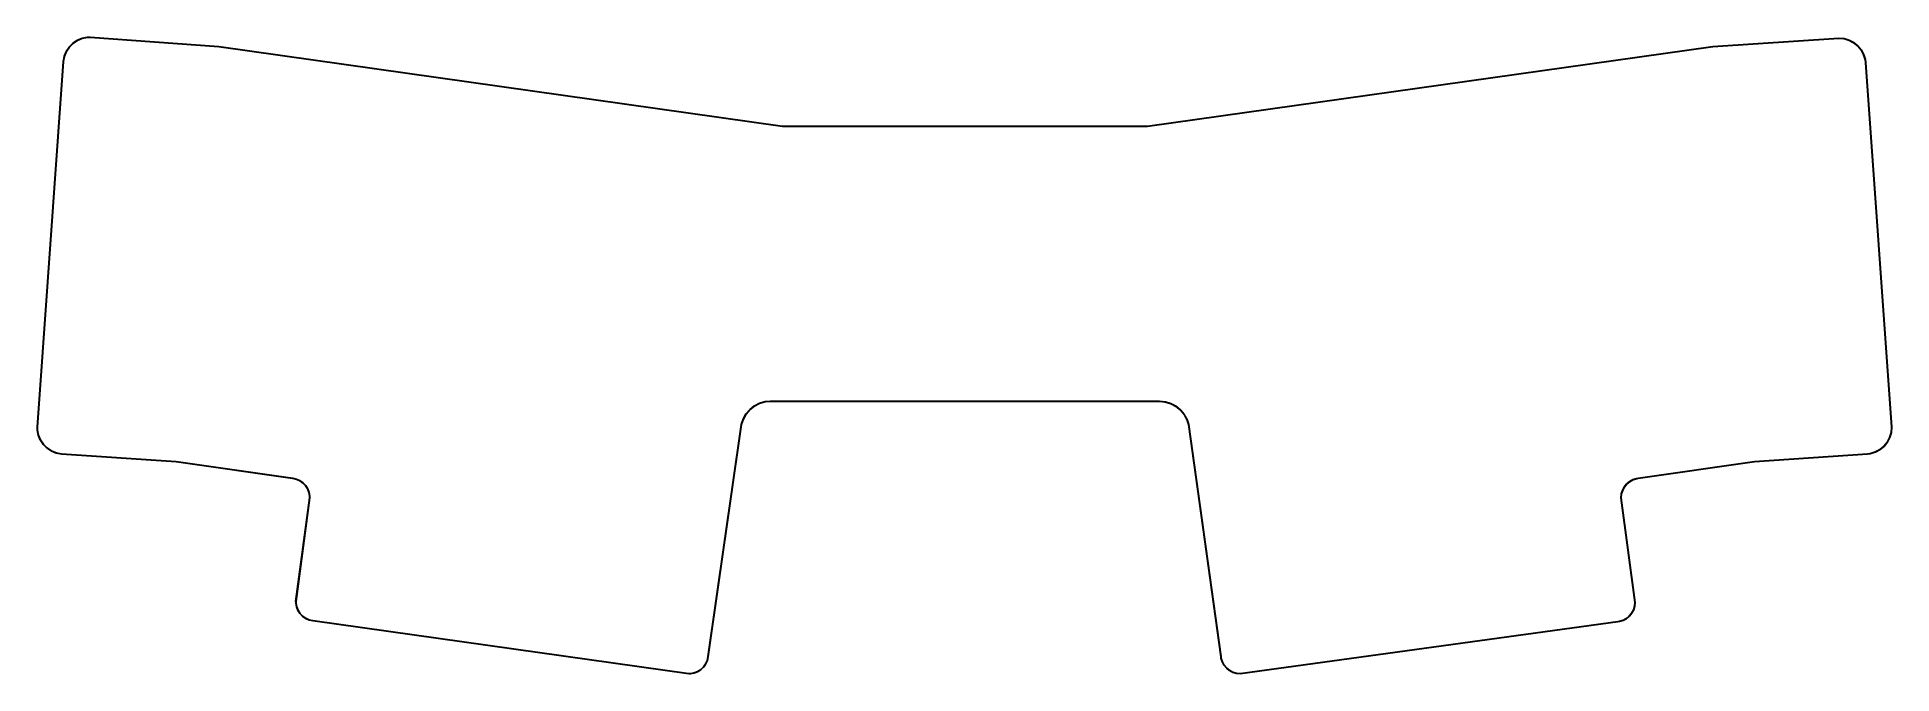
# Model space of a CAD drawing. Extents: x 21 to 275, y -121 to -34.
import ezdxf

# ---------------------------------------------------------------- set-up
doc = ezdxf.new("R2010")
doc.units = 0
doc.layers.add('BLACK', color=7, linetype='CONTINUOUS')

msp = doc.modelspace()

# ---------------------------------------------------------------- linework, layer by layer
at = {"layer": 'BLACK', "linetype": 'CONTINUOUS'}
for p, q in [((24.5437, -35.9698), (24.9426, -35.3719)), ((24.9828, -35.4016), (24.5866, -35.9955)), ((24.9426, -35.3719), (24.9428, -35.3716)), ((24.9428, -35.3716), (24.9443, -35.3698)), ((24.9443, -35.3698), (24.9457, -35.3681)), ((24.9457, -35.3681), (25.4531, -34.859)), ((25.4868, -34.8961), (24.9828, -35.4016)), ((25.4531, -34.859), (25.4534, -34.8588)), ((25.4534, -34.8588), (25.4552, -34.8573)), ((25.4552, -34.8573), (25.4569, -34.8559)), ((25.4569, -34.8559), (26.0536, -34.4551)), ((26.0794, -34.498), (25.4868, -34.8961)), ((26.0536, -34.4551), (26.0539, -34.4549)), ((26.0536, -34.4551), (26.0536, -34.4551)), ((26.0536, -34.4551), (26.0536, -34.4551)), ((26.0539, -34.4549), (26.0559, -34.4539)), ((26.0559, -34.4539), (26.0579, -34.4528)), ((26.0579, -34.4528), (26.7211, -34.1756)), ((26.7381, -34.2226), (26.0794, -34.498)), ((26.7211, -34.1755), (26.7214, -34.1754)), ((26.7211, -34.1756), (26.7211, -34.1755)), ((26.7211, -34.1755), (26.7211, -34.1755)), ((26.7214, -34.1754), (26.7236, -34.1748)), ((26.7236, -34.1748), (26.7257, -34.1741)), ((26.7257, -34.1741), (27.4301, -34.0309)), ((27.4382, -34.0803), (26.7381, -34.2226)), ((27.4301, -34.0309), (27.4305, -34.0309)), ((27.4305, -34.0309), (27.4321, -34.0307)), ((27.4321, -34.0307), (27.4338, -34.0305)), ((27.4338, -34.0305), (27.8096, -34.0111)), ((27.8127, -34.061), (27.4382, -34.0803)), ((27.8096, -34.0111), (27.8099, -34.0111)), ((27.8099, -34.0111), (27.812, -34.011)), ((27.812, -34.011), (27.8121, -34.011)), ((27.8121, -34.011), (27.8121, -34.011)), ((27.8121, -34.011), (27.8136, -34.011)), ((45.4633, -35.3309), (27.8127, -34.061)), ((27.8136, -34.011), (45.4675, -35.281)), ((122.677, -46.2525), (45.4633, -35.3309)), ((45.4675, -35.281), (45.4683, -35.2811)), ((45.4683, -35.2811), (45.4686, -35.2811)), ((45.4686, -35.2811), (45.469, -35.2812)), ((45.469, -35.2812), (45.4699, -35.2813)), ((45.4699, -35.2813), (122.684, -46.203)), ((172.718, -46.203), (250.186, -35.2813)), ((250.193, -35.3309), (172.725, -46.2525)), ((250.186, -35.2813), (250.187, -35.2811)), ((250.187, -35.2811), (250.187, -35.2811)), ((250.187, -35.2811), (250.188, -35.2811)), ((250.188, -35.2811), (250.189, -35.281)), ((250.189, -35.281), (267.462, -34.138)), ((267.462, -34.1881), (250.193, -35.3309)), ((267.462, -34.138), (267.465, -34.1381)), ((268.172, -34.2578), (267.462, -34.1881)), ((267.465, -34.1381), (267.466, -34.1383)), ((267.466, -34.1383), (268.18, -34.2083)), ((268.856, -34.4641), (268.172, -34.2578)), ((268.18, -34.2083), (268.18, -34.2083)), ((268.18, -34.2083), (268.182, -34.2088)), ((268.182, -34.2088), (268.185, -34.2092)), ((268.185, -34.2092), (268.873, -34.417)), ((269.486, -34.7993), (268.856, -34.4641)), ((268.873, -34.417), (268.873, -34.4171)), ((268.873, -34.4171), (268.875, -34.418)), ((268.875, -34.418), (268.877, -34.4188)), ((268.877, -34.4188), (269.512, -34.7563)), ((270.039, -35.2505), (269.486, -34.7993)), ((269.512, -34.7563), (269.512, -34.7564)), ((269.512, -34.7564), (269.514, -34.7577)), ((269.514, -34.7577), (269.516, -34.759)), ((269.516, -34.759), (270.073, -35.2133)), ((270.495, -35.8005), (270.039, -35.2505)), ((270.073, -35.2133), (270.073, -35.2135)), ((270.073, -35.2135), (270.075, -35.2151)), ((270.075, -35.2151), (270.076, -35.2167)), ((270.076, -35.2167), (270.535, -35.7706)), ((20.549, -87.5024), (24.1234, -37.3495)), ((24.1731, -37.3559), (20.599, -87.5032)), ((24.1234, -37.3495), (24.1241, -37.3459)), ((24.1241, -37.3459), (24.1242, -37.3456)), ((24.1242, -37.3456), (24.2647, -36.6428)), ((24.3133, -36.655), (24.1731, -37.3559)), ((24.2647, -36.6428), (24.2648, -36.6424)), ((24.2648, -36.6424), (24.2655, -36.6403)), ((24.2655, -36.6403), (24.2662, -36.6381)), ((24.2662, -36.6381), (24.5414, -35.9741)), ((24.5866, -35.9955), (24.3133, -36.655)), ((24.5414, -35.9741), (24.5415, -35.9738)), ((24.5415, -35.9738), (24.5426, -35.9717)), ((24.5426, -35.9717), (24.5437, -35.9698)), ((270.834, -36.4285), (270.495, -35.8005)), ((270.535, -35.7706), (270.535, -35.7706)), ((270.535, -35.7706), (270.535, -35.7706)), ((270.535, -35.7706), (270.535, -35.7708)), ((270.535, -35.7708), (270.536, -35.7727)), ((270.536, -35.7727), (270.537, -35.7746)), ((270.537, -35.7746), (270.879, -36.4069)), ((271.045, -37.111), (270.834, -36.4285)), ((270.879, -36.4069), (270.879, -36.4072)), ((270.879, -36.4072), (270.88, -36.4093)), ((270.88, -36.4093), (270.881, -36.4114)), ((270.881, -36.4114), (271.094, -37.098)), ((271.102, -37.4823), (271.045, -37.111)), ((271.094, -37.098), (271.094, -37.0984)), ((271.094, -37.0984), (271.094, -37.1)), ((271.094, -37.1), (271.094, -37.1017)), ((271.094, -37.1017), (271.151, -37.4756)), ((274.676, -87.5027), (271.102, -37.4823)), ((271.151, -37.4756), (271.152, -37.4765)), ((271.152, -37.4765), (274.726, -87.5024)), ((122.677, -46.2526), (122.677, -46.2525)), ((122.679, -46.2528), (122.677, -46.2526)), ((122.68, -46.2529), (122.679, -46.2528)), ((122.681, -46.253), (122.68, -46.2529)), ((122.68, -46.2529), (122.68, -46.2529)), ((122.682, -46.253), (122.681, -46.253)), ((122.683, -46.2531), (122.682, -46.253)), ((122.684, -46.253), (122.683, -46.2531)), ((122.684, -46.203), (172.718, -46.203)), ((172.718, -46.253), (122.684, -46.253)), ((172.719, -46.2531), (172.718, -46.253)), ((172.72, -46.253), (172.719, -46.2531)), ((172.721, -46.253), (172.72, -46.253)), ((172.722, -46.2529), (172.721, -46.253)), ((172.723, -46.2528), (172.722, -46.2529)), ((172.722, -46.2529), (172.722, -46.2529)), ((172.725, -46.2526), (172.723, -46.2528)), ((172.725, -46.2525), (172.725, -46.2526)), ((117.044, -87.1066), (117.292, -86.3551)), ((117.339, -86.3731), (117.091, -87.1216)), ((117.292, -86.3551), (117.293, -86.3547)), ((117.293, -86.3547), (117.294, -86.3527)), ((117.294, -86.3506), (117.685, -85.6604)), ((117.294, -86.3527), (117.294, -86.3506)), ((117.728, -85.6872), (117.339, -86.3731)), ((117.685, -85.6601), (117.687, -85.6583)), ((117.685, -85.6604), (117.685, -85.6601)), ((117.687, -85.6583), (117.688, -85.6565)), ((117.688, -85.6565), (118.206, -85.0554)), ((118.242, -85.0898), (117.728, -85.6872)), ((118.206, -85.0551), (118.207, -85.0536)), ((118.206, -85.0554), (118.206, -85.0551)), ((118.206, -85.0554), (118.206, -85.0554)), ((118.206, -85.0554), (118.206, -85.0554)), ((118.207, -85.0536), (118.209, -85.052)), ((118.209, -85.052), (118.833, -84.5628)), ((118.862, -84.6037), (118.242, -85.0898)), ((118.833, -84.5628), (118.834, -84.5626)), ((118.834, -84.5626), (118.836, -84.5614)), ((118.836, -84.5614), (118.838, -84.5602)), ((118.838, -84.5602), (119.545, -84.2017)), ((119.565, -84.2474), (118.862, -84.6037)), ((119.545, -84.2015), (119.548, -84.2007)), ((119.545, -84.2017), (119.545, -84.2015)), ((119.545, -84.2017), (119.545, -84.2017)), ((119.545, -84.2017), (119.545, -84.2017)), ((119.548, -84.2007), (119.55, -84.1999)), ((119.55, -84.1999), (120.313, -83.9856)), ((120.325, -84.0344), (119.565, -84.2474)), ((120.313, -83.9856), (120.314, -83.9855)), ((120.314, -83.9855), (120.316, -83.9852)), ((120.316, -83.9852), (120.318, -83.9848)), ((120.318, -83.9848), (121.029, -83.9221)), ((121.032, -83.972), (120.325, -84.0344)), ((121.029, -83.9221), (121.03, -83.922)), ((121.03, -83.922), (174.372, -83.922)), ((174.37, -83.972), (121.032, -83.972)), ((175.155, -84.049), (174.37, -83.972)), ((174.372, -83.922), (174.373, -83.9221)), ((174.373, -83.9221), (174.373, -83.9221)), ((174.373, -83.9221), (175.163, -83.9995)), ((175.91, -84.2769), (175.155, -84.049)), ((175.163, -83.9995), (175.163, -83.9996)), ((175.163, -83.9996), (175.165, -84)), ((175.165, -84), (175.168, -84.0005)), ((175.168, -84.0005), (175.927, -84.2297)), ((176.606, -84.6469), (175.91, -84.2769)), ((175.927, -84.2297), (175.927, -84.2298)), ((175.927, -84.2298), (175.929, -84.2307)), ((175.929, -84.2307), (175.931, -84.2316)), ((175.931, -84.2316), (176.632, -84.6039)), ((177.217, -85.1451), (176.606, -84.6469)), ((176.632, -84.6039), (176.632, -84.6039)), ((176.632, -84.6039), (176.632, -84.6039)), ((176.632, -84.6039), (176.632, -84.6041)), ((176.632, -84.6041), (176.634, -84.6054)), ((176.634, -84.6054), (176.636, -84.6066)), ((176.636, -84.6066), (177.25, -85.1079)), ((177.719, -85.7525), (177.217, -85.1451)), ((177.25, -85.1079), (177.251, -85.1082)), ((177.251, -85.1082), (177.252, -85.1098)), ((177.252, -85.1098), (177.254, -85.1114)), ((177.254, -85.1114), (177.759, -85.7225)), ((178.094, -86.446), (177.719, -85.7525)), ((177.759, -85.7225), (177.76, -85.7228)), ((177.76, -85.7228), (177.761, -85.7247)), ((177.761, -85.7247), (177.762, -85.7265)), ((177.762, -85.7265), (178.139, -86.4242)), ((20.5491, -87.5061), (20.549, -87.5024)), ((20.5491, -87.5064), (20.5491, -87.5061)), ((20.5685, -87.8822), (20.5491, -87.5064)), ((20.5687, -87.8839), (20.5685, -87.8822)), ((20.5689, -87.8855), (20.5687, -87.8839)), ((20.5689, -87.8859), (20.5689, -87.8855)), ((20.7121, -88.5903), (20.5689, -87.8859)), ((20.599, -87.5032), (20.6183, -87.8778)), ((20.6183, -87.8778), (20.7606, -88.5779)), ((20.7128, -88.5924), (20.7121, -88.5903)), ((20.7134, -88.5946), (20.7128, -88.5924)), ((20.7135, -88.5949), (20.7134, -88.5946)), ((20.9908, -89.2581), (20.7135, -88.5949)), ((20.7606, -88.5779), (21.036, -89.2366)), ((112.477, -118.944), (117.042, -87.1111)), ((117.091, -87.1216), (112.526, -118.954)), ((117.042, -87.1111), (117.043, -87.1075)), ((117.043, -87.1075), (117.044, -87.1066)), ((178.311, -87.1214), (178.094, -86.446)), ((178.139, -86.4242), (178.14, -86.4246)), ((178.14, -86.4246), (178.14, -86.4265)), ((178.14, -86.4265), (178.141, -86.4285)), ((178.141, -86.4285), (178.359, -87.1068)), ((182.749, -118.953), (178.311, -87.1214)), ((178.359, -87.1068), (178.359, -87.1076)), ((178.359, -87.1076), (178.36, -87.1112)), ((178.36, -87.1112), (182.798, -118.945)), ((274.065, -89.5272), (274.4, -88.8969)), ((274.445, -88.9182), (274.108, -89.5529)), ((274.4, -88.8969), (274.606, -88.2135)), ((274.446, -88.9161), (274.445, -88.9182)), ((274.447, -88.914), (274.446, -88.9161)), ((274.655, -88.2256), (274.447, -88.9137)), ((274.447, -88.9137), (274.447, -88.914)), ((274.606, -88.2135), (274.676, -87.5027)), ((274.656, -88.2212), (274.655, -88.2234)), ((274.655, -88.2234), (274.655, -88.2256)), ((274.726, -87.507), (274.656, -88.2208)), ((274.656, -88.2208), (274.656, -88.2212)), ((274.726, -87.5024), (274.726, -87.5061)), ((274.726, -87.5061), (274.726, -87.507)), ((20.9919, -89.2601), (20.9908, -89.2581)), ((20.9929, -89.2621), (20.9919, -89.2601)), ((20.9931, -89.2624), (20.9929, -89.2621)), ((21.3939, -89.8591), (20.9931, -89.2624)), ((21.036, -89.2366), (21.4341, -89.8292)), ((21.3954, -89.8608), (21.3939, -89.8591)), ((21.3968, -89.8626), (21.3954, -89.8608)), ((21.397, -89.8629), (21.3968, -89.8626)), ((21.9061, -90.3703), (21.397, -89.8629)), ((21.397, -89.8629), (21.397, -89.8629)), ((21.397, -89.8629), (21.397, -89.8629)), ((21.4341, -89.8292), (21.9396, -90.3332)), ((21.9078, -90.3717), (21.9061, -90.3703)), ((21.9096, -90.3732), (21.9078, -90.3717)), ((21.9099, -90.3734), (21.9096, -90.3732)), ((22.5078, -90.7723), (21.9099, -90.3734)), ((21.9396, -90.3332), (22.5335, -90.7294)), ((22.5097, -90.7734), (22.5078, -90.7723)), ((22.5118, -90.7745), (22.5097, -90.7734)), ((22.5121, -90.7746), (22.5118, -90.7745)), ((23.1761, -91.0498), (22.5121, -90.7746)), ((22.5335, -90.7294), (23.193, -91.0027)), ((23.1783, -91.0505), (23.1761, -91.0498)), ((23.1804, -91.0512), (23.1783, -91.0505)), ((23.1808, -91.0513), (23.1804, -91.0512)), ((23.8836, -91.1918), (23.1808, -91.0513)), ((23.1808, -91.0513), (23.1808, -91.0513)), ((23.1808, -91.0513), (23.1808, -91.0513)), ((23.193, -91.0027), (23.8938, -91.1429)), ((23.884, -91.192), (23.8836, -91.1918)), ((23.8877, -91.1926), (23.884, -91.192)), ((39.6214, -92.2269), (23.8877, -91.1926)), ((23.8938, -91.1429), (39.6255, -92.177)), ((255.904, -92.177), (271.382, -91.1428)), ((271.387, -91.1926), (255.908, -92.2269)), ((271.382, -91.1428), (271.753, -91.0863)), ((271.388, -91.1924), (271.387, -91.1926)), ((271.762, -91.1355), (271.388, -91.1924)), ((271.753, -91.0863), (272.435, -90.8751)), ((271.764, -91.1351), (271.762, -91.1355)), ((271.766, -91.1348), (271.764, -91.1351)), ((272.453, -90.9221), (271.766, -91.1347)), ((271.766, -91.1347), (271.766, -91.1348)), ((272.435, -90.8751), (273.063, -90.5355)), ((272.455, -90.9212), (272.453, -90.9221)), ((272.457, -90.9204), (272.455, -90.9212)), ((273.089, -90.5783), (272.457, -90.9202)), ((272.457, -90.9202), (272.457, -90.9204)), ((273.063, -90.5355), (273.614, -90.0805)), ((273.091, -90.5771), (273.089, -90.5783)), ((273.093, -90.5758), (273.091, -90.5771)), ((273.647, -90.1174), (273.093, -90.5756)), ((273.093, -90.5756), (273.093, -90.5758)), ((273.614, -90.0805), (274.065, -89.5272)), ((273.649, -90.1158), (273.647, -90.1174)), ((273.65, -90.1142), (273.649, -90.1158)), ((273.651, -90.114), (273.65, -90.1142)), ((274.105, -89.5569), (273.651, -90.114)), ((274.106, -89.555), (274.105, -89.5569)), ((274.108, -89.5532), (274.106, -89.555)), ((274.108, -89.5529), (274.108, -89.5532)), ((55.5712, -94.5332), (39.6214, -92.2269)), ((39.6255, -92.177), (39.6264, -92.1771)), ((39.6264, -92.1771), (39.6266, -92.1771)), ((39.6266, -92.1771), (39.6269, -92.1771)), ((39.6269, -92.1771), (39.6279, -92.1773)), ((39.6279, -92.1773), (55.5806, -94.484)), ((239.949, -94.4839), (255.901, -92.1773)), ((255.908, -92.2269), (239.957, -94.5333)), ((255.901, -92.1773), (255.902, -92.1771)), ((255.902, -92.1771), (255.902, -92.1771)), ((255.902, -92.1771), (255.903, -92.1771)), ((255.903, -92.1771), (255.904, -92.177)), ((56.0756, -94.6471), (55.5712, -94.5332)), ((55.5806, -94.484), (55.5815, -94.4843)), ((55.5815, -94.4843), (56.089, -94.5989)), ((56.5469, -94.8562), (56.0756, -94.6471)), ((56.089, -94.5989), (56.089, -94.5989)), ((56.089, -94.5989), (56.089, -94.5989)), ((56.089, -94.5989), (56.0894, -94.5989)), ((56.0894, -94.5989), (56.0915, -94.5997)), ((56.0915, -94.5997), (56.0937, -94.6004)), ((56.0937, -94.6004), (56.5694, -94.8115)), ((56.9686, -95.1529), (56.5469, -94.8562)), ((56.5694, -94.8115), (56.5698, -94.8116)), ((56.5698, -94.8116), (56.5717, -94.8128)), ((56.5717, -94.8128), (56.5737, -94.8139)), ((56.5737, -94.8139), (56.9994, -95.1134)), ((57.3247, -95.5258), (56.9686, -95.1529)), ((56.9994, -95.1134), (56.9994, -95.1134)), ((56.9994, -95.1134), (56.9994, -95.1134)), ((56.9994, -95.1134), (56.9997, -95.1136)), ((56.9997, -95.1136), (57.0014, -95.1151)), ((57.0014, -95.1151), (57.0031, -95.1166)), ((57.0031, -95.1166), (57.3626, -95.493)), ((57.6015, -95.9608), (57.3247, -95.5258)), ((57.3626, -95.493), (57.3628, -95.4933)), ((57.3628, -95.4933), (57.3642, -95.4951)), ((57.3642, -95.4951), (57.3656, -95.4969)), ((57.3656, -95.4969), (57.645, -95.936)), ((57.7886, -96.4412), (57.6015, -95.9608)), ((57.645, -95.936), (57.6452, -95.9363)), ((57.6452, -95.9363), (57.6462, -95.9383)), ((57.6462, -95.9383), (57.6472, -95.9403)), ((57.6472, -95.9403), (57.8361, -96.4254)), ((57.879, -96.9496), (57.7886, -96.4412)), ((57.8361, -96.4254), (57.8362, -96.4257)), ((57.8362, -96.4257), (57.8368, -96.4279)), ((57.8368, -96.4279), (57.8374, -96.4301)), ((57.8374, -96.4301), (57.9285, -96.9425)), ((237.644, -96.6298), (237.794, -96.1315)), ((237.841, -96.1483), (237.692, -96.6419)), ((237.794, -96.1311), (237.795, -96.129)), ((237.794, -96.1315), (237.794, -96.1311)), ((237.795, -96.129), (237.796, -96.1269)), ((237.796, -96.1269), (238.041, -95.6674)), ((238.084, -95.693), (237.841, -96.1483)), ((238.041, -95.6671), (238.042, -95.6652)), ((238.041, -95.6674), (238.041, -95.6671)), ((238.041, -95.6674), (238.041, -95.6674)), ((238.041, -95.6674), (238.041, -95.6674)), ((238.042, -95.6652), (238.043, -95.6633)), ((238.043, -95.6633), (238.372, -95.2599)), ((238.409, -95.2934), (238.084, -95.693)), ((238.372, -95.2597), (238.374, -95.2581)), ((238.372, -95.2599), (238.372, -95.2597)), ((238.374, -95.2581), (238.376, -95.2565)), ((238.376, -95.2565), (238.777, -94.9247)), ((238.807, -94.9648), (238.409, -95.2934)), ((238.777, -94.9245), (238.779, -94.9232)), ((238.777, -94.9247), (238.777, -94.9245)), ((238.777, -94.9247), (238.777, -94.9247)), ((238.777, -94.9247), (238.777, -94.9247)), ((238.779, -94.9232), (238.781, -94.922)), ((238.781, -94.922), (239.239, -94.6744)), ((239.26, -94.7195), (238.807, -94.9648)), ((239.239, -94.6742), (239.241, -94.6734)), ((239.239, -94.6744), (239.239, -94.6742)), ((239.241, -94.6734), (239.243, -94.6725)), ((239.243, -94.6725), (239.74, -94.5186)), ((239.753, -94.5669), (239.26, -94.7195)), ((239.74, -94.5186), (239.741, -94.5185)), ((239.741, -94.5185), (239.742, -94.5182)), ((239.742, -94.5182), (239.744, -94.5178)), ((239.744, -94.5178), (239.948, -94.4841)), ((239.957, -94.5333), (239.753, -94.5669)), ((239.948, -94.484), (239.949, -94.4839)), ((239.948, -94.4841), (239.948, -94.484)), ((239.949, -94.4839), (239.949, -94.4839)), ((239.949, -94.4839), (239.949, -94.4839)), ((55.9821, -111.377), (57.8869, -97.1538)), ((57.9369, -97.1571), (56.0321, -111.38)), ((57.8869, -97.1538), (57.879, -96.9496)), ((57.9285, -96.9425), (57.9285, -96.9429)), ((57.9285, -96.9429), (57.9286, -96.9444)), ((57.9286, -96.9444), (57.9289, -96.9459)), ((57.9289, -96.9459), (57.9369, -97.1525)), ((57.9369, -97.1525), (57.9371, -97.1534)), ((57.9371, -97.1534), (57.9369, -97.1571)), ((237.592, -97.1518), (237.643, -96.6345)), ((237.592, -97.1534), (237.592, -97.1518)), ((237.592, -97.1571), (237.592, -97.1534)), ((239.497, -111.506), (237.592, -97.1571)), ((237.692, -96.6419), (237.642, -97.1546)), ((237.642, -97.1546), (239.547, -111.504)), ((237.643, -96.6319), (237.644, -96.6298)), ((237.643, -96.6342), (237.643, -96.6319)), ((237.643, -96.6345), (237.643, -96.6342)), ((55.9819, -111.381), (55.9821, -111.377)), ((55.9821, -111.381), (55.9819, -111.381)), ((55.9901, -111.588), (55.9821, -111.381)), ((55.9904, -111.59), (55.9901, -111.588)), ((55.9905, -111.591), (55.9904, -111.59)), ((56.0816, -112.104), (55.9905, -111.591)), ((55.9905, -111.591), (55.9905, -111.591)), ((56.0321, -111.38), (56.04, -111.584)), ((56.04, -111.584), (56.1304, -112.093)), ((239.447, -112.019), (239.497, -111.506)), ((239.547, -111.509), (239.496, -112.026)), ((239.547, -111.504), (239.547, -111.508)), ((239.547, -111.508), (239.547, -111.509)), ((56.0822, -112.106), (56.0816, -112.104)), ((56.0828, -112.108), (56.0822, -112.106)), ((56.0829, -112.109), (56.0828, -112.108)), ((56.2718, -112.594), (56.0829, -112.109)), ((56.1304, -112.093), (56.3175, -112.573)), ((56.2728, -112.596), (56.2718, -112.594)), ((56.2738, -112.598), (56.2728, -112.596)), ((56.274, -112.598), (56.2738, -112.598)), ((56.5534, -113.037), (56.274, -112.598)), ((56.274, -112.598), (56.274, -112.598)), ((56.274, -112.598), (56.274, -112.598)), ((56.3175, -112.573), (56.5943, -113.008)), ((56.5548, -113.039), (56.5534, -113.037)), ((56.5562, -113.041), (56.5548, -113.039)), ((56.5564, -113.041), (56.5562, -113.041)), ((56.9159, -113.417), (56.5564, -113.041)), ((56.5943, -113.008), (56.9504, -113.381)), ((56.9176, -113.419), (56.9159, -113.417)), ((56.9193, -113.42), (56.9176, -113.419)), ((56.9196, -113.421), (56.9193, -113.42)), ((57.3453, -113.72), (56.9196, -113.421)), ((56.9196, -113.421), (56.9196, -113.421)), ((56.9196, -113.421), (56.9196, -113.421)), ((56.9504, -113.381), (57.3721, -113.678)), ((57.3473, -113.721), (57.3453, -113.72)), ((57.3492, -113.722), (57.3473, -113.721)), ((57.3496, -113.723), (57.3492, -113.722)), ((57.8253, -113.934), (57.3496, -113.723)), ((57.3721, -113.678), (57.8434, -113.887)), ((57.8275, -113.934), (57.8253, -113.934)), ((57.8296, -113.935), (57.8275, -113.934)), ((57.83, -113.935), (57.8296, -113.935)), ((58.3376, -114.05), (57.83, -113.935)), ((57.8434, -113.887), (58.3477, -114.001)), ((58.3385, -114.05), (58.3376, -114.05)), ((109.853, -121.31), (58.3385, -114.05)), ((58.3477, -114.001), (109.856, -121.26)), ((185.42, -121.26), (237.182, -114.128)), ((237.19, -114.177), (185.422, -121.31)), ((237.182, -114.128), (237.386, -114.094)), ((237.191, -114.177), (237.19, -114.177)), ((237.395, -114.143), (237.191, -114.177)), ((237.386, -114.094), (237.879, -113.941)), ((237.397, -114.143), (237.395, -114.143)), ((237.398, -114.143), (237.397, -114.143)), ((237.399, -114.142), (237.398, -114.143)), ((237.896, -113.988), (237.399, -114.142)), ((237.879, -113.941), (238.332, -113.696)), ((237.898, -113.988), (237.896, -113.988)), ((237.9, -113.987), (237.898, -113.988)), ((238.358, -113.739), (237.9, -113.987)), ((237.9, -113.987), (237.9, -113.987)), ((238.332, -113.696), (238.73, -113.368)), ((238.36, -113.738), (238.358, -113.739)), ((238.362, -113.737), (238.36, -113.738)), ((238.763, -113.405), (238.362, -113.736)), ((238.362, -113.736), (238.362, -113.737)), ((238.73, -113.368), (239.055, -112.968)), ((238.765, -113.403), (238.763, -113.405)), ((238.767, -113.401), (238.765, -113.403)), ((239.096, -112.998), (238.767, -113.401)), ((238.767, -113.401), (238.767, -113.401)), ((239.055, -112.968), (239.298, -112.513)), ((239.097, -112.996), (239.096, -112.998)), ((239.098, -112.994), (239.097, -112.996)), ((239.343, -112.534), (239.098, -112.994)), ((239.098, -112.994), (239.098, -112.994)), ((239.298, -112.513), (239.447, -112.019)), ((239.344, -112.532), (239.343, -112.534)), ((239.345, -112.53), (239.344, -112.532)), ((239.495, -112.031), (239.345, -112.53)), ((239.345, -112.53), (239.345, -112.53)), ((239.496, -112.029), (239.495, -112.031)), ((239.496, -112.026), (239.496, -112.027)), ((239.496, -112.027), (239.496, -112.029)), ((112.154, -119.92), (112.363, -119.449)), ((112.363, -119.449), (112.477, -118.944)), ((112.411, -119.462), (112.41, -119.465)), ((112.526, -118.954), (112.411, -119.462)), ((112.411, -119.462), (112.411, -119.462)), ((112.526, -118.954), (112.526, -118.954)), ((182.749, -118.954), (182.749, -118.953)), ((182.783, -119.158), (182.749, -118.954)), ((182.783, -119.16), (182.783, -119.158)), ((182.783, -119.161), (182.783, -119.16)), ((182.784, -119.162), (182.783, -119.161)), ((182.938, -119.659), (182.784, -119.162)), ((182.798, -118.945), (182.832, -119.149)), ((182.832, -119.149), (182.985, -119.642)), ((109.856, -121.31), (109.853, -121.31)), ((109.856, -121.26), (110.06, -121.252)), ((109.857, -121.31), (109.856, -121.31)), ((110.064, -121.302), (109.857, -121.31)), ((110.06, -121.252), (110.569, -121.162)), ((110.066, -121.302), (110.064, -121.302)), ((110.067, -121.302), (110.066, -121.302)), ((110.58, -121.21), (110.067, -121.301)), ((110.067, -121.301), (110.067, -121.302)), ((110.569, -121.162), (111.049, -120.975)), ((110.582, -121.21), (110.58, -121.21)), ((110.584, -121.209), (110.582, -121.21)), ((110.585, -121.209), (110.584, -121.209)), ((111.07, -121.02), (110.585, -121.209)), ((111.049, -120.975), (111.484, -120.698)), ((111.072, -121.019), (111.07, -121.02)), ((111.074, -121.018), (111.072, -121.019)), ((111.513, -120.739), (111.074, -121.018)), ((111.074, -121.018), (111.074, -121.018)), ((111.074, -121.018), (111.074, -121.018)), ((111.074, -121.018), (111.074, -121.018)), ((111.484, -120.698), (111.857, -120.342)), ((111.515, -120.737), (111.513, -120.739)), ((111.517, -120.736), (111.515, -120.737)), ((111.893, -120.376), (111.517, -120.736)), ((111.517, -120.736), (111.517, -120.736)), ((111.857, -120.342), (112.154, -119.92)), ((111.895, -120.374), (111.893, -120.376)), ((111.896, -120.373), (111.895, -120.374)), ((111.897, -120.372), (111.896, -120.373)), ((112.196, -119.947), (111.897, -120.372)), ((111.897, -120.372), (111.897, -120.372)), ((111.897, -120.372), (111.897, -120.372)), ((112.197, -119.945), (112.196, -119.947)), ((112.198, -119.943), (112.197, -119.945)), ((112.199, -119.942), (112.198, -119.943)), ((112.41, -119.467), (112.199, -119.942)), ((112.41, -119.465), (112.41, -119.467)), ((182.938, -119.661), (182.938, -119.659)), ((182.939, -119.663), (182.938, -119.661)), ((183.187, -120.121), (182.939, -119.663)), ((182.939, -119.663), (182.939, -119.663)), ((182.985, -119.642), (183.23, -120.095)), ((183.188, -120.123), (183.187, -120.121)), ((183.189, -120.125), (183.188, -120.123)), ((183.19, -120.125), (183.189, -120.125)), ((183.521, -120.526), (183.19, -120.125)), ((183.23, -120.095), (183.558, -120.493)), ((183.523, -120.528), (183.521, -120.526)), ((183.525, -120.53), (183.523, -120.528)), ((183.928, -120.859), (183.525, -120.53)), ((183.525, -120.53), (183.525, -120.53)), ((183.558, -120.493), (183.958, -120.818)), ((183.93, -120.86), (183.928, -120.859)), ((183.932, -120.861), (183.93, -120.86)), ((184.392, -121.106), (183.932, -120.861)), ((183.932, -120.861), (183.932, -120.861)), ((183.958, -120.818), (184.413, -121.061)), ((184.394, -121.107), (184.392, -121.106)), ((184.396, -121.108), (184.394, -121.107)), ((184.895, -121.258), (184.396, -121.108)), ((184.396, -121.108), (184.396, -121.108)), ((184.413, -121.061), (184.907, -121.21)), ((184.897, -121.259), (184.895, -121.258)), ((184.899, -121.259), (184.897, -121.259)), ((184.9, -121.259), (184.899, -121.259)), ((185.417, -121.31), (184.9, -121.259)), ((184.907, -121.21), (185.42, -121.26)), ((185.419, -121.31), (185.417, -121.31)), ((185.422, -121.31), (185.419, -121.31))]:
    msp.add_line(p, q, dxfattribs=at)

doc.saveas('drawing.dxf')
